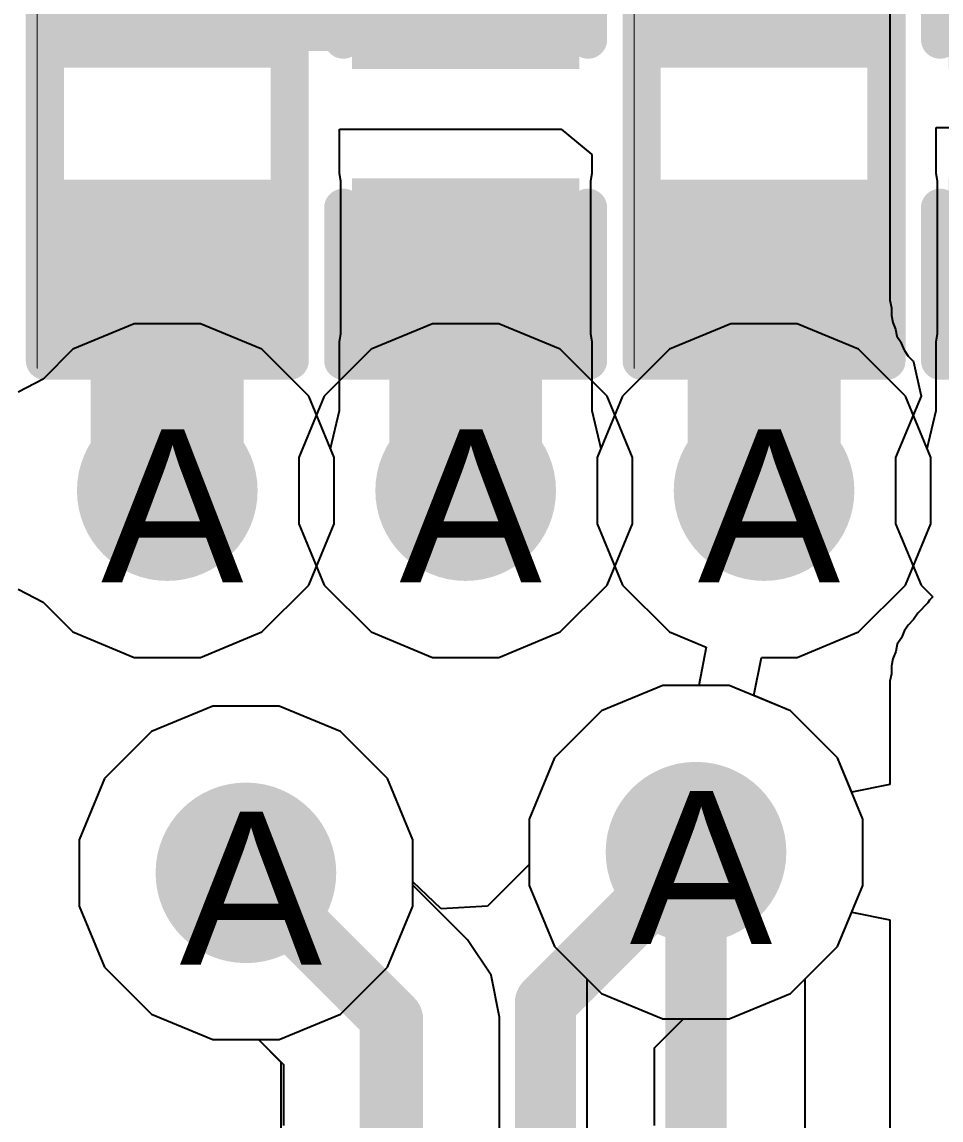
# Model space of a CAD drawing. Header units: inches. Extents: x 0 to 5271, y 0 to 5417.
# Drawn here: x 47.796 to 50.848, y 73.448 to 77.097 of the extents above; entities that cross this region are included whole.
import ezdxf

# ---------------------------------------------------------------- set-up
doc = ezdxf.new("R2010")
doc.units = ezdxf.units.IN
for name, color, linetype in [('Bottom Layer', 5, 'Continuous'), ('Bottom Overlay', 54, 'Continuous'), ('Bottom Paste', 16, 'Continuous'), ('Bottom Solder', 6, 'Continuous'), ('Drill Drawing', 1, 'Continuous'), ('L2_GND1', 16, 'Continuous'), ('L3_SIG1', 76, 'Continuous'), ('L4_PWR', 90, 'Continuous'), ('L5_GND2', 156, 'Continuous'), ('L6_SIG2', 130, 'Continuous'), ('L7_GND3', 216, 'Continuous'), ('Top Layer', 1, 'Continuous'), ('Via Holes', 16, 'Continuous')]:
    doc.layers.add(name, color=color, linetype=linetype)
doc.styles.add('Arial', font='', dxfattribs={"height": 0.2})
doc.styles.get('Arial').set_extended_font_data('Arial')

# ---------------------------------------------------------------- blocks, each defined once
blk = doc.blocks.new('R___0402_B_28')
at = {"layer": 'Bottom Layer'}
for points in [[(-0.2413, 0.3175), (-0.2413, -0.3175), (-0.6985, -0.3175), (-0.6985, 0.3175)], [(0.6985, 0.3175), (0.6985, -0.3175), (0.2413, -0.3175), (0.2413, 0.3175)]]:
    blk.add_hatch(color=5, dxfattribs=at).paths.add_polyline_path(points)
at = {"layer": 'Bottom Paste'}
for points in [[(-0.2413, 0.3175), (-0.2413, -0.3175), (-0.6985, -0.3175), (-0.6985, 0.3175)], [(0.6985, 0.3175), (0.6985, -0.3175), (0.2413, -0.3175), (0.2413, 0.3175)]]:
    blk.add_hatch(color=16, dxfattribs=at).paths.add_polyline_path(points)
at = {"layer": 'Bottom Solder'}
for points in [[(-0.1863, 0.3725), (-0.1863, -0.3725), (-0.7535, -0.3725), (-0.7535, 0.3725)], [(0.7535, 0.3725), (0.7535, -0.3725), (0.1863, -0.3725), (0.1863, 0.3725)]]:
    blk.add_hatch(color=6, dxfattribs=at).paths.add_polyline_path(points)
at = {"layer": 'Bottom Overlay'}
for points in [[(-0.7874, 0.4064, 0.127, 0.127, 0), (-0.7874, -0.4064, 0.127, 0.127, 0)], [(-0.7874, 0.4064, 0.127, 0.127, 0), (0.7874, 0.4064, 0.127, 0.127, 0)], [(0.7874, 0.4064, 0.127, 0.127, 0), (0.7874, -0.4064, 0.127, 0.127, 0)], [(-0.8128, 0.4318, 0.00323, 0.00323, 0), (0.8128, 0.4318, 0.00323, 0.00323, 0)], [(-0.7874, -0.4064, 0.127, 0.127, 0), (0.7874, -0.4064, 0.127, 0.127, 0)]]:
    blk.add_lwpolyline(points, format="xyseb", dxfattribs=at)
for points in [[(-0.8191, 0.4064, 0.0635, 0.0635, 1), (-0.7556, 0.4064, 0.0635, 0.0635, 1)], [(-0.8191, 0.4064, 0.0635, 0.0635, 1), (-0.7556, 0.4064, 0.0635, 0.0635, 1)], [(0.7557, 0.4064, 0.0635, 0.0635, 1), (0.8192, 0.4064, 0.0635, 0.0635, 1)], [(0.7557, 0.4064, 0.0635, 0.0635, 1), (0.8192, 0.4064, 0.0635, 0.0635, 1)], [(-0.8136, 0.4318, 0.00161, 0.00161, 1), (-0.812, 0.4318, 0.00161, 0.00161, 1)], [(0.812, 0.4318, 0.00161, 0.00161, 1), (0.8136, 0.4318, 0.00161, 0.00161, 1)], [(-0.8191, -0.4064, 0.0635, 0.0635, 1), (-0.7556, -0.4064, 0.0635, 0.0635, 1)], [(-0.8191, -0.4064, 0.0635, 0.0635, 1), (-0.7556, -0.4064, 0.0635, 0.0635, 1)], [(0.7557, -0.4064, 0.0635, 0.0635, 1), (0.8192, -0.4064, 0.0635, 0.0635, 1)], [(0.7557, -0.4064, 0.0635, 0.0635, 1), (0.8192, -0.4064, 0.0635, 0.0635, 1)]]:
    blk.add_lwpolyline(points, format="xyseb", close=True, dxfattribs=at)
blk = doc.blocks.new('R___0402_B_359')
at = {"layer": 'Bottom Layer'}
for points in [[(-0.2413, 0.3175), (-0.2413, -0.3175), (-0.6985, -0.3175), (-0.6985, 0.3175)], [(0.6985, 0.3175), (0.6985, -0.3175), (0.2413, -0.3175), (0.2413, 0.3175)]]:
    blk.add_hatch(color=5, dxfattribs=at).paths.add_polyline_path(points)
at = {"layer": 'Bottom Paste'}
for points in [[(-0.2413, 0.3175), (-0.2413, -0.3175), (-0.6985, -0.3175), (-0.6985, 0.3175)], [(0.6985, 0.3175), (0.6985, -0.3175), (0.2413, -0.3175), (0.2413, 0.3175)]]:
    blk.add_hatch(color=16, dxfattribs=at).paths.add_polyline_path(points)
at = {"layer": 'Bottom Solder'}
for points in [[(-0.1863, 0.3725), (-0.1863, -0.3725), (-0.7535, -0.3725), (-0.7535, 0.3725)], [(0.7535, 0.3725), (0.7535, -0.3725), (0.1863, -0.3725), (0.1863, 0.3725)]]:
    blk.add_hatch(color=6, dxfattribs=at).paths.add_polyline_path(points)
at = {"layer": 'Bottom Overlay'}
for points in [[(-0.7874, 0.4064, 0.127, 0.127, 0), (0.7874, 0.4064, 0.127, 0.127, 0)], [(-0.7874, 0.4064, 0.127, 0.127, 0), (-0.7874, -0.4064, 0.127, 0.127, 0)], [(0.7874, 0.4064, 0.127, 0.127, 0), (0.7874, -0.4064, 0.127, 0.127, 0)], [(-0.8128, 0.4318, 0.00323, 0.00323, 0), (0.8128, 0.4318, 0.00323, 0.00323, 0)], [(-0.7874, -0.4064, 0.127, 0.127, 0), (0.7874, -0.4064, 0.127, 0.127, 0)]]:
    blk.add_lwpolyline(points, format="xyseb", dxfattribs=at)
for points in [[(-0.8192, 0.4064, 0.0635, 0.0635, 1), (-0.7557, 0.4064, 0.0635, 0.0635, 1)], [(-0.8192, 0.4064, 0.0635, 0.0635, 1), (-0.7557, 0.4064, 0.0635, 0.0635, 1)], [(0.7556, 0.4064, 0.0635, 0.0635, 1), (0.8191, 0.4064, 0.0635, 0.0635, 1)], [(0.7556, 0.4064, 0.0635, 0.0635, 1), (0.8191, 0.4064, 0.0635, 0.0635, 1)], [(-0.8136, 0.4318, 0.00161, 0.00161, 1), (-0.812, 0.4318, 0.00161, 0.00161, 1)], [(0.812, 0.4318, 0.00161, 0.00161, 1), (0.8136, 0.4318, 0.00161, 0.00161, 1)], [(-0.8192, -0.4064, 0.0635, 0.0635, 1), (-0.7557, -0.4064, 0.0635, 0.0635, 1)], [(-0.8192, -0.4064, 0.0635, 0.0635, 1), (-0.7557, -0.4064, 0.0635, 0.0635, 1)], [(0.7556, -0.4064, 0.0635, 0.0635, 1), (0.8191, -0.4064, 0.0635, 0.0635, 1)], [(0.7556, -0.4064, 0.0635, 0.0635, 1), (0.8191, -0.4064, 0.0635, 0.0635, 1)]]:
    blk.add_lwpolyline(points, format="xyseb", close=True, dxfattribs=at)
blk = doc.blocks.new('CAP_0402_B_568')
at = {"layer": 'Bottom Layer'}
for points in [[(-0.2413, 0.3175), (-0.2413, -0.3175), (-0.6985, -0.3175), (-0.6985, 0.3175)], [(0.6985, 0.3175), (0.6985, -0.3175), (0.2413, -0.3175), (0.2413, 0.3175)]]:
    blk.add_hatch(color=5, dxfattribs=at).paths.add_polyline_path(points)
at = {"layer": 'Bottom Paste'}
for points in [[(-0.2413, 0.3175), (-0.2413, -0.3175), (-0.6985, -0.3175), (-0.6985, 0.3175)], [(0.6985, 0.3175), (0.6985, -0.3175), (0.2413, -0.3175), (0.2413, 0.3175)]]:
    blk.add_hatch(color=16, dxfattribs=at).paths.add_polyline_path(points)
at = {"layer": 'Bottom Solder'}
for points in [[(-0.1813, 0.3775), (-0.1813, -0.3775), (-0.7585, -0.3775), (-0.7585, 0.3775)], [(0.7585, 0.3775), (0.7585, -0.3775), (0.1813, -0.3775), (0.1813, 0.3775)]]:
    blk.add_hatch(color=6, dxfattribs=at).paths.add_polyline_path(points)
at = {"layer": 'Bottom Overlay'}
for points in [[(-0.2794, 0.4064, 0.127, 0.127, 0), (-0.7874, 0.4064, 0.127, 0.127, 0)], [(-0.7874, -0.4064, 0.127, 0.127, 0), (-0.7874, 0.4064, 0.127, 0.127, 0)], [(0.7874, 0.4064, 0.127, 0.127, 0), (0.2794, 0.4064, 0.127, 0.127, 0)], [(0.7874, -0.4064, 0.127, 0.127, 0), (0.7874, 0.4064, 0.127, 0.127, 0)], [(-0.2794, -0.4064, 0.127, 0.127, 0), (-0.7874, -0.4064, 0.127, 0.127, 0)], [(0.7874, -0.4064, 0.127, 0.127, 0), (0.2794, -0.4064, 0.127, 0.127, 0)]]:
    blk.add_lwpolyline(points, format="xyseb", dxfattribs=at)
for points in [[(-0.8192, 0.4064, 0.0635, 0.0635, 1), (-0.7557, 0.4064, 0.0635, 0.0635, 1)], [(-0.8192, 0.4064, 0.0635, 0.0635, 1), (-0.7557, 0.4064, 0.0635, 0.0635, 1)], [(-0.3112, 0.4064, 0.0635, 0.0635, 1), (-0.2477, 0.4064, 0.0635, 0.0635, 1)], [(0.2476, 0.4064, 0.0635, 0.0635, 1), (0.3111, 0.4064, 0.0635, 0.0635, 1)], [(0.7556, 0.4064, 0.0635, 0.0635, 1), (0.8191, 0.4064, 0.0635, 0.0635, 1)], [(0.7556, 0.4064, 0.0635, 0.0635, 1), (0.8191, 0.4064, 0.0635, 0.0635, 1)], [(-0.8192, -0.4064, 0.0635, 0.0635, 1), (-0.7557, -0.4064, 0.0635, 0.0635, 1)], [(-0.8192, -0.4064, 0.0635, 0.0635, 1), (-0.7557, -0.4064, 0.0635, 0.0635, 1)], [(-0.3112, -0.4064, 0.0635, 0.0635, 1), (-0.2477, -0.4064, 0.0635, 0.0635, 1)], [(0.2476, -0.4064, 0.0635, 0.0635, 1), (0.3111, -0.4064, 0.0635, 0.0635, 1)], [(0.7556, -0.4064, 0.0635, 0.0635, 1), (0.8191, -0.4064, 0.0635, 0.0635, 1)], [(0.7556, -0.4064, 0.0635, 0.0635, 1), (0.8191, -0.4064, 0.0635, 0.0635, 1)]]:
    blk.add_lwpolyline(points, format="xyseb", close=True, dxfattribs=at)
blk = doc.blocks.new('C___0402_B_569')
at = {"layer": 'Bottom Layer'}
for points in [[(-0.2413, 0.3175), (-0.2413, -0.3175), (-0.6985, -0.3175), (-0.6985, 0.3175)], [(0.6985, 0.3175), (0.6985, -0.3175), (0.2413, -0.3175), (0.2413, 0.3175)]]:
    blk.add_hatch(color=5, dxfattribs=at).paths.add_polyline_path(points)
at = {"layer": 'Bottom Paste'}
for points in [[(-0.2413, 0.3175), (-0.2413, -0.3175), (-0.6985, -0.3175), (-0.6985, 0.3175)], [(0.6985, 0.3175), (0.6985, -0.3175), (0.2413, -0.3175), (0.2413, 0.3175)]]:
    blk.add_hatch(color=16, dxfattribs=at).paths.add_polyline_path(points)
at = {"layer": 'Bottom Solder'}
for points in [[(-0.1813, 0.3775), (-0.1813, -0.3775), (-0.7585, -0.3775), (-0.7585, 0.3775)], [(0.7585, 0.3775), (0.7585, -0.3775), (0.1813, -0.3775), (0.1813, 0.3775)]]:
    blk.add_hatch(color=6, dxfattribs=at).paths.add_polyline_path(points)
at = {"layer": 'Bottom Overlay'}
for points in [[(-0.7874, -0.4064, 0.127, 0.127, 0), (-0.7874, 0.4064, 0.127, 0.127, 0)], [(-0.2794, 0.4064, 0.127, 0.127, 0), (-0.7874, 0.4064, 0.127, 0.127, 0)], [(0.7874, 0.4064, 0.127, 0.127, 0), (0.2794, 0.4064, 0.127, 0.127, 0)], [(0.7874, -0.4064, 0.127, 0.127, 0), (0.7874, 0.4064, 0.127, 0.127, 0)], [(-0.2794, -0.4064, 0.127, 0.127, 0), (-0.7874, -0.4064, 0.127, 0.127, 0)], [(0.7874, -0.4064, 0.127, 0.127, 0), (0.2794, -0.4064, 0.127, 0.127, 0)]]:
    blk.add_lwpolyline(points, format="xyseb", dxfattribs=at)
for points in [[(-0.8192, 0.4064, 0.0635, 0.0635, 1), (-0.7557, 0.4064, 0.0635, 0.0635, 1)], [(-0.8192, 0.4064, 0.0635, 0.0635, 1), (-0.7557, 0.4064, 0.0635, 0.0635, 1)], [(-0.3112, 0.4064, 0.0635, 0.0635, 1), (-0.2477, 0.4064, 0.0635, 0.0635, 1)], [(0.2476, 0.4064, 0.0635, 0.0635, 1), (0.3111, 0.4064, 0.0635, 0.0635, 1)], [(0.7556, 0.4064, 0.0635, 0.0635, 1), (0.8191, 0.4064, 0.0635, 0.0635, 1)], [(0.7556, 0.4064, 0.0635, 0.0635, 1), (0.8191, 0.4064, 0.0635, 0.0635, 1)], [(-0.8192, -0.4064, 0.0635, 0.0635, 1), (-0.7557, -0.4064, 0.0635, 0.0635, 1)], [(-0.8192, -0.4064, 0.0635, 0.0635, 1), (-0.7557, -0.4064, 0.0635, 0.0635, 1)], [(-0.3112, -0.4064, 0.0635, 0.0635, 1), (-0.2477, -0.4064, 0.0635, 0.0635, 1)], [(0.2476, -0.4064, 0.0635, 0.0635, 1), (0.3111, -0.4064, 0.0635, 0.0635, 1)], [(0.7556, -0.4064, 0.0635, 0.0635, 1), (0.8191, -0.4064, 0.0635, 0.0635, 1)], [(0.7556, -0.4064, 0.0635, 0.0635, 1), (0.8191, -0.4064, 0.0635, 0.0635, 1)]]:
    blk.add_lwpolyline(points, format="xyseb", close=True, dxfattribs=at)

msp = doc.modelspace()

# ---------------------------------------------------------------- hatches: boundary and pattern name
at = {"layer": 'Bottom Layer'}
for points in [[(47.9608, 77.0001), (49.5868, 77.0001), (49.5868, 77.4573), (47.9608, 77.4573)], [(48.5958, 76.5683), (47.9608, 76.5683), (47.9608, 76.0603), (48.5958, 76.0603)], [(49.5868, 76.5683), (48.9518, 76.5683), (48.9518, 76.0603), (49.5868, 76.0603)], [(50.5778, 76.5683), (49.9428, 76.5683), (49.9428, 76.0603), (50.5778, 76.0603)]]:
    msp.add_hatch(color=5, dxfattribs=at).paths.add_polyline_path(points)
h = msp.add_hatch(color=5, dxfattribs=at)
edge = h.paths.add_edge_path()
edge.add_arc((48.2783, 75.5396), 0.3, 0, 360)
h = msp.add_hatch(color=5, dxfattribs=at)
edge = h.paths.add_edge_path()
edge.add_arc((49.2693, 75.5396), 0.3, 0, 360)
h = msp.add_hatch(color=5, dxfattribs=at)
edge = h.paths.add_edge_path()
edge.add_arc((50.2603, 75.5396), 0.3, 0, 360)
h = msp.add_hatch(color=5, dxfattribs=at)
edge = h.paths.add_edge_path()
edge.add_arc((50.0343, 74.3383), 0.3, 0, 360)
h = msp.add_hatch(color=5, dxfattribs=at)
edge = h.paths.add_edge_path()
edge.add_arc((48.5394, 74.2696), 0.3, 0, 360)
at = {"layer": 'L2_GND1'}
h = msp.add_hatch(color=16, dxfattribs=at)
edge = h.paths.add_edge_path()
edge.add_arc((48.2783, 75.5396), 0.3, 0, 360)
h = msp.add_hatch(color=16, dxfattribs=at)
edge = h.paths.add_edge_path()
edge.add_arc((49.2693, 75.5396), 0.3, 0, 360)
h = msp.add_hatch(color=16, dxfattribs=at)
edge = h.paths.add_edge_path()
edge.add_arc((50.2603, 75.5396), 0.3, 0, 360)
h = msp.add_hatch(color=16, dxfattribs=at)
edge = h.paths.add_edge_path()
edge.add_arc((50.0343, 74.3383), 0.3, 0, 360)
h = msp.add_hatch(color=16, dxfattribs=at)
edge = h.paths.add_edge_path()
edge.add_arc((48.5394, 74.2696), 0.3, 0, 360)
at = {"layer": 'L3_SIG1'}
h = msp.add_hatch(color=76, dxfattribs=at)
edge = h.paths.add_edge_path()
edge.add_arc((48.2783, 75.5396), 0.3, 0, 360)
h = msp.add_hatch(color=76, dxfattribs=at)
edge = h.paths.add_edge_path()
edge.add_arc((49.2693, 75.5396), 0.3, 0, 360)
h = msp.add_hatch(color=76, dxfattribs=at)
edge = h.paths.add_edge_path()
edge.add_arc((50.2603, 75.5396), 0.3, 0, 360)
h = msp.add_hatch(color=76, dxfattribs=at)
edge = h.paths.add_edge_path()
edge.add_arc((50.0343, 74.3383), 0.3, 0, 360)
h = msp.add_hatch(color=76, dxfattribs=at)
edge = h.paths.add_edge_path()
edge.add_arc((48.5394, 74.2696), 0.3, 0, 360)
at = {"layer": 'L4_PWR'}
h = msp.add_hatch(color=90, dxfattribs=at)
edge = h.paths.add_edge_path()
edge.add_arc((48.2783, 75.5396), 0.3, 0, 360)
h = msp.add_hatch(color=90, dxfattribs=at)
edge = h.paths.add_edge_path()
edge.add_arc((49.2693, 75.5396), 0.3, 0, 360)
h = msp.add_hatch(color=90, dxfattribs=at)
edge = h.paths.add_edge_path()
edge.add_arc((50.2603, 75.5396), 0.3, 0, 360)
h = msp.add_hatch(color=90, dxfattribs=at)
edge = h.paths.add_edge_path()
edge.add_arc((50.0343, 74.3383), 0.3, 0, 360)
h = msp.add_hatch(color=90, dxfattribs=at)
edge = h.paths.add_edge_path()
edge.add_arc((48.5394, 74.2696), 0.3, 0, 360)
at = {"layer": 'L5_GND2'}
h = msp.add_hatch(color=156, dxfattribs=at)
edge = h.paths.add_edge_path()
edge.add_arc((48.2783, 75.5396), 0.3, 0, 360)
h = msp.add_hatch(color=156, dxfattribs=at)
edge = h.paths.add_edge_path()
edge.add_arc((49.2693, 75.5396), 0.3, 0, 360)
h = msp.add_hatch(color=156, dxfattribs=at)
edge = h.paths.add_edge_path()
edge.add_arc((50.2603, 75.5396), 0.3, 0, 360)
h = msp.add_hatch(color=156, dxfattribs=at)
edge = h.paths.add_edge_path()
edge.add_arc((50.0343, 74.3383), 0.3, 0, 360)
h = msp.add_hatch(color=156, dxfattribs=at)
edge = h.paths.add_edge_path()
edge.add_arc((48.5394, 74.2696), 0.3, 0, 360)
at = {"layer": 'L6_SIG2'}
h = msp.add_hatch(color=130, dxfattribs=at)
edge = h.paths.add_edge_path()
edge.add_arc((48.2783, 75.5396), 0.3, 0, 360)
h = msp.add_hatch(color=130, dxfattribs=at)
edge = h.paths.add_edge_path()
edge.add_arc((49.2693, 75.5396), 0.3, 0, 360)
h = msp.add_hatch(color=130, dxfattribs=at)
edge = h.paths.add_edge_path()
edge.add_arc((50.2603, 75.5396), 0.3, 0, 360)
h = msp.add_hatch(color=130, dxfattribs=at)
edge = h.paths.add_edge_path()
edge.add_arc((50.0343, 74.3383), 0.3, 0, 360)
h = msp.add_hatch(color=130, dxfattribs=at)
edge = h.paths.add_edge_path()
edge.add_arc((48.5394, 74.2696), 0.3, 0, 360)
at = {"layer": 'L7_GND3'}
h = msp.add_hatch(color=216, dxfattribs=at)
edge = h.paths.add_edge_path()
edge.add_arc((48.2783, 75.5396), 0.3, 0, 360)
h = msp.add_hatch(color=216, dxfattribs=at)
edge = h.paths.add_edge_path()
edge.add_arc((49.2693, 75.5396), 0.3, 0, 360)
h = msp.add_hatch(color=216, dxfattribs=at)
edge = h.paths.add_edge_path()
edge.add_arc((50.2603, 75.5396), 0.3, 0, 360)
h = msp.add_hatch(color=216, dxfattribs=at)
edge = h.paths.add_edge_path()
edge.add_arc((50.0343, 74.3383), 0.3, 0, 360)
h = msp.add_hatch(color=216, dxfattribs=at)
edge = h.paths.add_edge_path()
edge.add_arc((48.5394, 74.2696), 0.3, 0, 360)
at = {"layer": 'Top Layer'}
h = msp.add_hatch(color=1, dxfattribs=at)
edge = h.paths.add_edge_path()
edge.add_arc((48.2783, 75.5396), 0.3, 0, 360)
h = msp.add_hatch(color=1, dxfattribs=at)
edge = h.paths.add_edge_path()
edge.add_arc((49.2693, 75.5396), 0.3, 0, 360)
h = msp.add_hatch(color=1, dxfattribs=at)
edge = h.paths.add_edge_path()
edge.add_arc((50.2603, 75.5396), 0.3, 0, 360)
h = msp.add_hatch(color=1, dxfattribs=at)
edge = h.paths.add_edge_path()
edge.add_arc((50.0343, 74.3383), 0.3, 0, 360)
h = msp.add_hatch(color=1, dxfattribs=at)
edge = h.paths.add_edge_path()
edge.add_arc((48.5394, 74.2696), 0.3, 0, 360)
at = {"layer": 'Via Holes'}
h = msp.add_hatch(color=7, dxfattribs=at)
edge = h.paths.add_edge_path()
edge.add_arc((48.2783, 75.5396), 0.15, 0, 360)
h = msp.add_hatch(color=7, dxfattribs=at)
edge = h.paths.add_edge_path()
edge.add_arc((49.2693, 75.5396), 0.15, 0, 360)
h = msp.add_hatch(color=7, dxfattribs=at)
edge = h.paths.add_edge_path()
edge.add_arc((50.2603, 75.5396), 0.15, 0, 360)
h = msp.add_hatch(color=7, dxfattribs=at)
edge = h.paths.add_edge_path()
edge.add_arc((50.0343, 74.3383), 0.15, 0, 360)
h = msp.add_hatch(color=7, dxfattribs=at)
edge = h.paths.add_edge_path()
edge.add_arc((48.5394, 74.2696), 0.15, 0, 360)

# ---------------------------------------------------------------- linework, layer by layer
at = {"layer": 'Bottom Layer'}
for p, q in [((48.8498, 76.5933), (48.8498, 76.7411)), ((48.8498, 76.7411), (49.5868, 76.7411)), ((49.5868, 76.7411), (49.6888, 76.6564)), ((50.8318, 76.5933), (50.8318, 76.7461)), ((50.8318, 76.7461), (51.6707, 76.7461)), ((49.6888, 76.6564), (49.6888, 76.5933)), ((48.8548, 76.5683), (48.8498, 76.5933)), ((49.6888, 76.5933), (49.6838, 76.5683)), ((50.8368, 76.5683), (50.8318, 76.5933)), ((48.8548, 76.0603), (48.8548, 76.5683)), ((49.6838, 76.5683), (49.6838, 76.0603)), ((50.8368, 76.0603), (50.8368, 76.5683)), ((48.8498, 76.0353), (48.8548, 76.0603)), ((49.6838, 76.0603), (49.6888, 76.0352)), ((50.8318, 76.0352), (50.8368, 76.0603)), ((48.8498, 75.8063), (48.8498, 76.0353)), ((49.6888, 76.0352), (49.6888, 75.8063)), ((50.8318, 75.8063), (50.8318, 76.0352)), ((48.8201, 75.6793), (48.8498, 75.8063)), ((48.8498, 75.8063), (48.8498, 75.8063)), ((49.6888, 75.8063), (49.6888, 75.8063)), ((49.6888, 75.8063), (49.7185, 75.6793)), ((50.8021, 75.6793), (50.8318, 75.8063)), ((50.8318, 75.8063), (50.8318, 75.8063)), ((48.8323, 75.6498), (48.8201, 75.6793)), ((49.7185, 75.6793), (49.7063, 75.6498)), ((50.8143, 75.6498), (50.8021, 75.6793)), ((48.8323, 75.4294), (48.8323, 75.6498)), ((49.7063, 75.6498), (49.7063, 75.4294)), ((50.8143, 75.4294), (50.8143, 75.6498)), ((48.748, 75.2258), (48.8323, 75.4294)), ((49.7063, 75.4294), (49.7906, 75.2257)), ((50.73, 75.2257), (50.8143, 75.4294)), ((47.7828, 75.2122), (47.8658, 75.1687)), ((48.5921, 75.0699), (48.748, 75.2258)), ((49.7906, 75.2257), (49.9465, 75.0699)), ((50.5741, 75.0699), (50.73, 75.2257)), ((47.8658, 75.1687), (47.9645, 75.0699)), ((47.9645, 75.0699), (48.1681, 74.9856)), ((48.3885, 74.9856), (48.5921, 75.0699)), ((49.9465, 75.0699), (50.0685, 75.0193)), ((50.3705, 74.9856), (50.5741, 75.0699)), ((50.0685, 75.0193), (50.0433, 74.8923)), ((48.1681, 74.9856), (48.3885, 74.9856)), ((50.226, 74.8586), (50.2513, 74.9856)), ((50.2513, 74.9856), (50.3705, 74.9856)), ((49.9241, 74.8923), (49.7205, 74.808)), ((50.0433, 74.8923), (49.9241, 74.8923)), ((50.3481, 74.808), (50.226, 74.8586)), ((48.4292, 74.8236), (48.2256, 74.7393)), ((48.6496, 74.8236), (48.4292, 74.8236)), ((48.8532, 74.7393), (48.6496, 74.8236)), ((49.7205, 74.808), (49.5646, 74.6522)), ((50.5039, 74.6522), (50.3481, 74.808)), ((48.2256, 74.7393), (48.0697, 74.5834)), ((49.0091, 74.5834), (48.8532, 74.7393)), ((49.5646, 74.6522), (49.4803, 74.4485)), ((50.5883, 74.4485), (50.5039, 74.6522)), ((48.0697, 74.5834), (47.9854, 74.3798)), ((49.0934, 74.3798), (49.0091, 74.5834)), ((49.4803, 74.4485), (49.4803, 74.2281)), ((50.5883, 74.2281), (50.5883, 74.4485)), ((47.9854, 74.3798), (47.9854, 74.1594)), ((49.0934, 74.2283), (49.0934, 74.3798)), ((49.2749, 74.0469), (49.0934, 74.2283)), ((49.4803, 74.2281), (49.5646, 74.0245)), ((50.5039, 74.0245), (50.5883, 74.2281)), ((47.9854, 74.1594), (48.0697, 73.9558)), ((49.3535, 73.9293), (49.2749, 74.0469)), ((49.2749, 74.0469), (49.2749, 74.0469)), ((49.5646, 74.0245), (49.6717, 73.9174)), ((50.3969, 73.9174), (50.5039, 74.0245)), ((48.0697, 73.9558), (48.2256, 73.7999)), ((49.3811, 73.7905), (49.3535, 73.9293)), ((49.6717, 73.9174), (49.6717, 70.183)), ((50.3969, 70.183), (50.3969, 73.9174)), ((48.2256, 73.7999), (48.4292, 73.7156)), ((49.3811, 70.1781), (49.3811, 73.7905)), ((49.3811, 73.7905), (49.3811, 73.7905)), ((48.4292, 73.7156), (48.5807, 73.7156)), ((48.5807, 73.7156), (48.6559, 73.6403)), ((48.6559, 73.6403), (48.6559, 70.183))]:
    msp.add_line(p, q, dxfattribs=at)
for points in [[(48.2783, 75.5396, 0.508, 0.508, 0), (48.2783, 76.2889, 0.508, 0.508, 0)], [(49.2693, 75.5396, 0.508, 0.508, 0), (49.2693, 76.2889, 0.508, 0.508, 0)], [(50.2603, 75.5396, 0.508, 0.508, 0), (50.2603, 76.2889, 0.508, 0.508, 0)], [(50.0343, 69.8225, 0.2032, 0.2032, 0), (50.0343, 74.3383, 0.2032, 0.2032, 0)], [(48.5394, 74.2696, 0.2032, 0.2032, 0), (49.0185, 73.7905, 0.2032, 0.2032, 0)], [(49.0185, 69.7313, 0.2032, 0.2032, 0), (49.0185, 73.7905, 0.2032, 0.2032, 0)]]:
    msp.add_lwpolyline(points, format="xyseb", dxfattribs=at)
for points in [[(48.1513, 76.2889, 0.254, 0.254, 1), (48.4053, 76.2889, 0.254, 0.254, 1)], [(49.1423, 76.2889, 0.254, 0.254, 1), (49.3963, 76.2889, 0.254, 0.254, 1)], [(50.1333, 76.2889, 0.254, 0.254, 1), (50.3873, 76.2889, 0.254, 0.254, 1)], [(48.1513, 75.5396, 0.254, 0.254, 1), (48.4053, 75.5396, 0.254, 0.254, 1)], [(49.1423, 75.5396, 0.254, 0.254, 1), (49.3963, 75.5396, 0.254, 0.254, 1)], [(50.1333, 75.5396, 0.254, 0.254, 1), (50.3873, 75.5396, 0.254, 0.254, 1)], [(49.9835, 74.3383, 0.1016, 0.1016, 1), (50.0851, 74.3383, 0.1016, 0.1016, 1)], [(48.4886, 74.2696, 0.1016, 0.1016, 1), (48.5902, 74.2696, 0.1016, 0.1016, 1)], [(48.9677, 73.7905, 0.1016, 0.1016, 1), (49.0693, 73.7905, 0.1016, 0.1016, 1)], [(48.9677, 73.7905, 0.1016, 0.1016, 1), (49.0693, 73.7905, 0.1016, 0.1016, 1)]]:
    msp.add_lwpolyline(points, format="xyseb", close=True, dxfattribs=at)
at = {"layer": 'L2_GND1'}
for p, q in [((48.1681, 76.0936), (47.9645, 76.0093)), ((48.3885, 76.0936), (48.1681, 76.0936)), ((48.5921, 76.0093), (48.3885, 76.0936)), ((50.1501, 76.0936), (49.9465, 76.0092)), ((50.3705, 76.0936), (50.1501, 76.0936)), ((50.5741, 76.0092), (50.3705, 76.0936)), ((47.9645, 76.0093), (47.8658, 75.9105)), ((48.748, 75.8534), (48.5921, 76.0093)), ((49.9465, 76.0092), (49.7906, 75.8534)), ((50.73, 75.8534), (50.5741, 76.0092)), ((47.8658, 75.9105), (47.7828, 75.867)), ((48.8323, 75.6498), (48.748, 75.8534)), ((49.7906, 75.8534), (49.7063, 75.6498)), ((50.8143, 75.6498), (50.73, 75.8534)), ((48.8323, 75.4294), (48.8323, 75.6498)), ((49.7063, 75.6498), (49.7063, 75.4294)), ((50.8143, 75.4294), (50.8143, 75.6498)), ((48.748, 75.2258), (48.8323, 75.4294)), ((49.7063, 75.4294), (49.7906, 75.2257)), ((50.73, 75.2257), (50.8143, 75.4294)), ((47.7828, 75.2122), (47.8658, 75.1687)), ((48.5921, 75.0699), (48.748, 75.2258)), ((49.7906, 75.2257), (49.9465, 75.0699)), ((50.5741, 75.0699), (50.73, 75.2257)), ((47.8658, 75.1687), (47.9645, 75.0699)), ((47.9645, 75.0699), (48.1681, 74.9856)), ((48.3885, 74.9856), (48.5921, 75.0699)), ((49.9465, 75.0699), (50.0685, 75.0193)), ((50.3705, 74.9856), (50.5741, 75.0699)), ((50.0685, 75.0193), (50.0433, 74.8923)), ((48.1681, 74.9856), (48.3885, 74.9856)), ((50.226, 74.8586), (50.2513, 74.9856)), ((50.2513, 74.9856), (50.3705, 74.9856)), ((49.9241, 74.8923), (49.7205, 74.808)), ((50.0433, 74.8923), (49.9241, 74.8923)), ((50.3481, 74.808), (50.226, 74.8586)), ((48.4292, 74.8236), (48.2256, 74.7393)), ((48.6496, 74.8236), (48.4292, 74.8236)), ((48.8532, 74.7393), (48.6496, 74.8236)), ((49.7205, 74.808), (49.5646, 74.6522)), ((50.5039, 74.6522), (50.3481, 74.808)), ((48.2256, 74.7393), (48.0697, 74.5834)), ((49.0091, 74.5834), (48.8532, 74.7393)), ((49.5646, 74.6522), (49.4803, 74.4485)), ((50.5883, 74.4485), (50.5039, 74.6522)), ((48.0697, 74.5834), (47.9854, 74.3798)), ((49.0934, 74.3798), (49.0091, 74.5834)), ((49.4803, 74.4485), (49.4803, 74.2281)), ((50.5883, 74.2281), (50.5883, 74.4485)), ((47.9854, 74.3798), (47.9854, 74.1594)), ((49.0934, 74.1594), (49.0934, 74.3798)), ((49.4803, 74.2281), (49.5646, 74.0245)), ((50.5039, 74.0245), (50.5883, 74.2281)), ((47.9854, 74.1594), (48.0697, 73.9558)), ((49.0091, 73.9558), (49.0934, 74.1594)), ((49.5646, 74.0245), (49.7205, 73.8687)), ((50.3481, 73.8687), (50.5039, 74.0245)), ((48.0697, 73.9558), (48.2256, 73.7999)), ((48.8532, 73.7999), (49.0091, 73.9558)), ((49.7205, 73.8687), (49.9241, 73.7843)), ((50.1445, 73.7843), (50.3481, 73.8687)), ((48.2256, 73.7999), (48.4292, 73.7156)), ((48.6496, 73.7156), (48.8532, 73.7999)), ((49.9241, 73.7843), (50.1445, 73.7843)), ((48.4292, 73.7156), (48.6496, 73.7156))]:
    msp.add_line(p, q, dxfattribs=at)
at = {"layer": 'L3_SIG1'}
for p, q in [((48.1681, 76.0936), (47.9645, 76.0093)), ((48.3885, 76.0936), (48.1681, 76.0936)), ((48.5921, 76.0093), (48.3885, 76.0936)), ((50.1501, 76.0936), (49.9465, 76.0092)), ((50.3705, 76.0936), (50.1501, 76.0936)), ((50.5741, 76.0092), (50.3705, 76.0936)), ((47.9645, 76.0093), (47.8658, 75.9105)), ((48.748, 75.8534), (48.5921, 76.0093)), ((49.9465, 76.0092), (49.7906, 75.8534)), ((50.73, 75.8534), (50.5741, 76.0092)), ((47.8658, 75.9105), (47.7828, 75.867)), ((48.8323, 75.6498), (48.748, 75.8534)), ((49.7906, 75.8534), (49.7063, 75.6498)), ((50.8143, 75.6498), (50.73, 75.8534)), ((48.8323, 75.4294), (48.8323, 75.6498)), ((49.7063, 75.6498), (49.7063, 75.4294)), ((50.8143, 75.4294), (50.8143, 75.6498)), ((48.748, 75.2258), (48.8323, 75.4294)), ((49.7063, 75.4294), (49.7906, 75.2257)), ((50.73, 75.2257), (50.8143, 75.4294)), ((47.7828, 75.2122), (47.8658, 75.1687)), ((48.5921, 75.0699), (48.748, 75.2258)), ((49.7906, 75.2257), (49.9465, 75.0699)), ((50.5741, 75.0699), (50.73, 75.2257)), ((47.8658, 75.1687), (47.9645, 75.0699)), ((47.9645, 75.0699), (48.1681, 74.9856)), ((48.3885, 74.9856), (48.5921, 75.0699)), ((49.9465, 75.0699), (50.0685, 75.0193)), ((50.3705, 74.9856), (50.5741, 75.0699)), ((50.0685, 75.0193), (50.0433, 74.8923)), ((48.1681, 74.9856), (48.3885, 74.9856)), ((50.226, 74.8586), (50.2513, 74.9856)), ((50.2513, 74.9856), (50.3705, 74.9856)), ((49.9241, 74.8923), (49.7205, 74.808)), ((50.0433, 74.8923), (49.9241, 74.8923)), ((50.3481, 74.808), (50.226, 74.8586)), ((48.4292, 74.8236), (48.2256, 74.7393)), ((48.6496, 74.8236), (48.4292, 74.8236)), ((48.8532, 74.7393), (48.6496, 74.8236)), ((49.7205, 74.808), (49.5646, 74.6522)), ((50.5039, 74.6522), (50.3481, 74.808)), ((48.2256, 74.7393), (48.0697, 74.5834)), ((49.0091, 74.5834), (48.8532, 74.7393)), ((49.5646, 74.6522), (49.4803, 74.4485)), ((50.5883, 74.4485), (50.5039, 74.6522)), ((48.0697, 74.5834), (47.9854, 74.3798)), ((49.0934, 74.3798), (49.0091, 74.5834)), ((49.4803, 74.4485), (49.4803, 74.2281)), ((50.5883, 74.2281), (50.5883, 74.4485)), ((47.9854, 74.3798), (47.9854, 74.1594)), ((49.0934, 74.1594), (49.0934, 74.3798)), ((49.4803, 74.2281), (49.5646, 74.0245)), ((50.5039, 74.0245), (50.5883, 74.2281)), ((47.9854, 74.1594), (48.0697, 73.9558)), ((49.0091, 73.9558), (49.0934, 74.1594)), ((49.5646, 74.0245), (49.7205, 73.8687)), ((50.3481, 73.8687), (50.5039, 74.0245)), ((48.0697, 73.9558), (48.2256, 73.7999)), ((48.8532, 73.7999), (49.0091, 73.9558)), ((49.7205, 73.8687), (49.9241, 73.7843)), ((50.1445, 73.7843), (50.3481, 73.8687)), ((48.2256, 73.7999), (48.4292, 73.7156)), ((48.6496, 73.7156), (48.8532, 73.7999)), ((49.9241, 73.7843), (50.1445, 73.7843)), ((48.4292, 73.7156), (48.6496, 73.7156))]:
    msp.add_line(p, q, dxfattribs=at)
at = {"layer": 'L4_PWR'}
for p, q in [((50.6785, 77.3694), (50.6785, 76.1722)), ((50.6785, 76.1722), (50.6834, 76.1472)), ((50.6834, 76.1472), (50.6834, 76.1217)), ((50.6834, 76.1217), (50.6881, 76.0981)), ((49.1591, 76.0936), (48.9555, 76.0093)), ((49.3795, 76.0936), (49.1591, 76.0936)), ((49.5831, 76.0093), (49.3795, 76.0936)), ((50.6881, 76.0981), (50.6972, 76.0762)), ((50.6972, 76.0762), (50.7015, 76.0529)), ((50.7015, 76.0529), (50.7153, 76.0317)), ((48.9555, 76.0093), (48.7996, 75.8534)), ((49.7389, 75.8534), (49.5831, 76.0093)), ((50.7153, 76.0317), (50.7153, 76.0313)), ((50.7153, 76.0313), (50.7162, 76.0299)), ((50.7162, 76.0299), (50.7258, 76.0063)), ((50.7258, 76.0063), (50.7268, 76.0048)), ((50.7268, 76.0048), (50.7268, 76.0047)), ((50.7268, 76.0047), (50.7269, 76.0047)), ((50.7269, 76.0047), (50.7389, 75.9863)), ((50.7389, 75.9863), (50.7556, 75.9694)), ((50.7556, 75.9694), (50.7565, 75.9681)), ((50.7565, 75.9681), (50.7816, 75.8534)), ((48.7996, 75.8534), (48.7153, 75.6498)), ((49.8233, 75.6498), (49.7389, 75.8534)), ((50.7816, 75.8534), (50.6973, 75.6498)), ((48.7153, 75.6498), (48.7153, 75.4294)), ((49.8233, 75.4294), (49.8233, 75.6498)), ((50.6973, 75.6498), (50.6973, 75.4294)), ((48.7153, 75.4294), (48.7996, 75.2258)), ((49.7389, 75.2258), (49.8233, 75.4294)), ((50.6973, 75.4294), (50.7816, 75.2258)), ((48.7996, 75.2258), (48.9555, 75.0699)), ((49.5831, 75.0699), (49.7389, 75.2258)), ((50.7816, 75.2258), (50.8211, 75.1863)), ((50.8046, 75.1667), (50.7708, 75.1324)), ((50.8102, 75.1752), (50.8046, 75.1667)), ((50.8211, 75.1863), (50.8102, 75.1752)), ((50.7708, 75.1324), (50.7568, 75.1111)), ((50.7389, 75.0929), (50.7257, 75.0728)), ((50.7568, 75.1111), (50.7389, 75.0929)), ((48.9555, 75.0699), (49.1591, 74.9856)), ((49.3795, 74.9856), (49.5831, 75.0699)), ((50.7257, 75.0728), (50.7165, 75.05)), ((50.7029, 75.0297), (50.6979, 75.0046)), ((50.7165, 75.05), (50.7029, 75.0297)), ((49.1591, 74.9856), (49.3795, 74.9856)), ((50.6881, 74.981), (50.6834, 74.9575)), ((50.6979, 75.0046), (50.6881, 74.981)), ((50.6834, 74.9575), (50.6834, 74.932)), ((50.6831, 74.9305), (50.6785, 74.907)), ((50.6785, 74.907), (50.6785, 74.5627)), ((50.6834, 74.932), (50.6831, 74.9305)), ((50.6831, 74.9305), (50.6831, 74.9305)), ((49.9241, 74.8923), (49.7205, 74.808)), ((50.1445, 74.8923), (49.9241, 74.8923)), ((50.3481, 74.808), (50.1445, 74.8923)), ((48.4292, 74.8236), (48.2256, 74.7393)), ((48.6496, 74.8236), (48.4292, 74.8236)), ((48.8532, 74.7393), (48.6496, 74.8236)), ((49.7205, 74.808), (49.5646, 74.6522)), ((50.5039, 74.6522), (50.3481, 74.808)), ((48.2256, 74.7393), (48.0697, 74.5834)), ((49.0091, 74.5834), (48.8532, 74.7393)), ((49.5646, 74.6522), (49.4803, 74.4485)), ((50.5515, 74.5374), (50.5039, 74.6522)), ((48.0697, 74.5834), (47.9854, 74.3798)), ((49.0934, 74.3798), (49.0091, 74.5834)), ((50.6785, 74.5627), (50.5515, 74.5374)), ((49.4803, 74.4485), (49.4803, 74.2281)), ((47.9854, 74.3798), (47.9854, 74.1594)), ((49.0934, 74.1594), (49.0934, 74.3798)), ((49.4803, 74.2281), (49.5646, 74.0245)), ((47.9854, 74.1594), (48.0697, 73.9558)), ((49.0091, 73.9558), (49.0934, 74.1594)), ((50.5039, 74.0245), (50.5515, 74.1392)), ((50.5515, 74.1392), (50.6785, 74.114)), ((50.6785, 74.114), (50.6785, 67.2338)), ((49.5646, 74.0245), (49.7205, 73.8687)), ((50.3481, 73.8687), (50.5039, 74.0245)), ((48.0697, 73.9558), (48.2256, 73.7999)), ((48.8532, 73.7999), (49.0091, 73.9558)), ((49.7205, 73.8687), (49.9241, 73.7843)), ((50.1445, 73.7843), (50.3481, 73.8687)), ((48.2256, 73.7999), (48.4292, 73.7156)), ((48.6496, 73.7156), (48.8532, 73.7999)), ((49.9241, 73.7843), (50.1445, 73.7843)), ((48.4292, 73.7156), (48.6496, 73.7156))]:
    msp.add_line(p, q, dxfattribs=at)
at = {"layer": 'L5_GND2'}
for p, q in [((48.1681, 76.0936), (47.9645, 76.0093)), ((48.3885, 76.0936), (48.1681, 76.0936)), ((48.5921, 76.0093), (48.3885, 76.0936)), ((50.1501, 76.0936), (49.9465, 76.0092)), ((50.3705, 76.0936), (50.1501, 76.0936)), ((50.5741, 76.0092), (50.3705, 76.0936)), ((47.9645, 76.0093), (47.8658, 75.9105)), ((48.748, 75.8534), (48.5921, 76.0093)), ((49.9465, 76.0092), (49.7906, 75.8534)), ((50.73, 75.8534), (50.5741, 76.0092)), ((47.8658, 75.9105), (47.7828, 75.867)), ((48.8323, 75.6498), (48.748, 75.8534)), ((49.7906, 75.8534), (49.7063, 75.6498)), ((50.8143, 75.6498), (50.73, 75.8534)), ((48.8323, 75.4294), (48.8323, 75.6498)), ((49.7063, 75.6498), (49.7063, 75.4294)), ((50.8143, 75.4294), (50.8143, 75.6498)), ((48.748, 75.2258), (48.8323, 75.4294)), ((49.7063, 75.4294), (49.7906, 75.2257)), ((50.73, 75.2257), (50.8143, 75.4294)), ((47.7828, 75.2122), (47.8658, 75.1687)), ((48.5921, 75.0699), (48.748, 75.2258)), ((49.7906, 75.2257), (49.9465, 75.0699)), ((50.5741, 75.0699), (50.73, 75.2257)), ((47.8658, 75.1687), (47.9645, 75.0699)), ((47.9645, 75.0699), (48.1681, 74.9856)), ((48.3885, 74.9856), (48.5921, 75.0699)), ((49.9465, 75.0699), (50.0685, 75.0193)), ((50.3705, 74.9856), (50.5741, 75.0699)), ((50.0685, 75.0193), (50.0433, 74.8923)), ((48.1681, 74.9856), (48.3885, 74.9856)), ((50.226, 74.8586), (50.2513, 74.9856)), ((50.2513, 74.9856), (50.3705, 74.9856)), ((49.9241, 74.8923), (49.7205, 74.808)), ((50.0433, 74.8923), (49.9241, 74.8923)), ((50.3481, 74.808), (50.226, 74.8586)), ((48.4292, 74.8236), (48.2256, 74.7393)), ((48.6496, 74.8236), (48.4292, 74.8236)), ((48.8532, 74.7393), (48.6496, 74.8236)), ((49.7205, 74.808), (49.5646, 74.6522)), ((50.5039, 74.6522), (50.3481, 74.808)), ((48.2256, 74.7393), (48.0697, 74.5834)), ((49.0091, 74.5834), (48.8532, 74.7393)), ((49.5646, 74.6522), (49.4803, 74.4485)), ((50.5883, 74.4485), (50.5039, 74.6522)), ((48.0697, 74.5834), (47.9854, 74.3798)), ((49.0934, 74.3798), (49.0091, 74.5834)), ((49.4803, 74.4485), (49.4803, 74.2281)), ((50.5883, 74.2281), (50.5883, 74.4485)), ((47.9854, 74.3798), (47.9854, 74.1594)), ((49.0934, 74.1594), (49.0934, 74.3798)), ((49.4803, 74.2281), (49.5646, 74.0245)), ((50.5039, 74.0245), (50.5883, 74.2281)), ((47.9854, 74.1594), (48.0697, 73.9558)), ((49.0091, 73.9558), (49.0934, 74.1594)), ((49.5646, 74.0245), (49.7205, 73.8687)), ((50.3481, 73.8687), (50.5039, 74.0245)), ((48.0697, 73.9558), (48.2256, 73.7999)), ((48.8532, 73.7999), (49.0091, 73.9558)), ((49.7205, 73.8687), (49.9241, 73.7843)), ((50.1445, 73.7843), (50.3481, 73.8687)), ((48.2256, 73.7999), (48.4292, 73.7156)), ((48.6496, 73.7156), (48.8532, 73.7999)), ((49.9241, 73.7843), (50.1445, 73.7843)), ((48.4292, 73.7156), (48.6496, 73.7156))]:
    msp.add_line(p, q, dxfattribs=at)
at = {"layer": 'L6_SIG2'}
for p, q in [((48.1681, 76.0936), (47.9645, 76.0093)), ((48.3885, 76.0936), (48.1681, 76.0936)), ((48.5921, 76.0093), (48.3885, 76.0936)), ((50.1501, 76.0936), (49.9465, 76.0092)), ((50.3705, 76.0936), (50.1501, 76.0936)), ((50.5741, 76.0092), (50.3705, 76.0936)), ((47.9645, 76.0093), (47.8658, 75.9105)), ((48.748, 75.8534), (48.5921, 76.0093)), ((49.9465, 76.0092), (49.7906, 75.8534)), ((50.73, 75.8534), (50.5741, 76.0092)), ((47.8658, 75.9105), (47.7828, 75.867)), ((48.8323, 75.6498), (48.748, 75.8534)), ((49.7906, 75.8534), (49.7063, 75.6498)), ((50.8143, 75.6498), (50.73, 75.8534)), ((48.8323, 75.4294), (48.8323, 75.6498)), ((49.7063, 75.6498), (49.7063, 75.4294)), ((50.8143, 75.4294), (50.8143, 75.6498)), ((48.748, 75.2258), (48.8323, 75.4294)), ((49.7063, 75.4294), (49.7906, 75.2257)), ((50.73, 75.2257), (50.8143, 75.4294)), ((47.7828, 75.2122), (47.8658, 75.1687)), ((48.5921, 75.0699), (48.748, 75.2258)), ((49.7906, 75.2257), (49.9465, 75.0699)), ((50.5741, 75.0699), (50.73, 75.2257)), ((47.8658, 75.1687), (47.9645, 75.0699)), ((47.9645, 75.0699), (48.1681, 74.9856)), ((48.3885, 74.9856), (48.5921, 75.0699)), ((49.9465, 75.0699), (50.0685, 75.0193)), ((50.3705, 74.9856), (50.5741, 75.0699)), ((50.0685, 75.0193), (50.0433, 74.8923)), ((48.1681, 74.9856), (48.3885, 74.9856)), ((50.226, 74.8586), (50.2513, 74.9856)), ((50.2513, 74.9856), (50.3705, 74.9856)), ((49.9241, 74.8923), (49.7205, 74.808)), ((50.0433, 74.8923), (49.9241, 74.8923)), ((50.3481, 74.808), (50.226, 74.8586)), ((48.4292, 74.8236), (48.2256, 74.7393)), ((48.6496, 74.8236), (48.4292, 74.8236)), ((48.8532, 74.7393), (48.6496, 74.8236)), ((49.7205, 74.808), (49.5646, 74.6522)), ((50.5039, 74.6522), (50.3481, 74.808)), ((48.2256, 74.7393), (48.0697, 74.5834)), ((49.0091, 74.5834), (48.8532, 74.7393)), ((49.5646, 74.6522), (49.4803, 74.4485)), ((50.5883, 74.4485), (50.5039, 74.6522)), ((48.0697, 74.5834), (47.9854, 74.3798)), ((49.0934, 74.3798), (49.0091, 74.5834)), ((49.4803, 74.4485), (49.4803, 74.2281)), ((50.5883, 74.2281), (50.5883, 74.4485)), ((47.9854, 74.3798), (47.9854, 74.1594)), ((49.0934, 74.1594), (49.0934, 74.3798)), ((49.4803, 74.2281), (49.5646, 74.0245)), ((50.5039, 74.0245), (50.5883, 74.2281)), ((47.9854, 74.1594), (48.0697, 73.9558)), ((49.0091, 73.9558), (49.0934, 74.1594)), ((49.5646, 74.0245), (49.7205, 73.8687)), ((50.3481, 73.8687), (50.5039, 74.0245)), ((48.0697, 73.9558), (48.2256, 73.7999)), ((48.8532, 73.7999), (49.0091, 73.9558)), ((49.7205, 73.8687), (49.9241, 73.7843)), ((50.1445, 73.7843), (50.3481, 73.8687)), ((48.2256, 73.7999), (48.4292, 73.7156)), ((48.6496, 73.7156), (48.8532, 73.7999)), ((49.9241, 73.7843), (50.1445, 73.7843)), ((48.4292, 73.7156), (48.6496, 73.7156))]:
    msp.add_line(p, q, dxfattribs=at)
at = {"layer": 'L7_GND3'}
for p, q in [((48.1681, 76.0936), (47.9645, 76.0093)), ((48.3885, 76.0936), (48.1681, 76.0936)), ((48.5921, 76.0093), (48.3885, 76.0936)), ((50.1501, 76.0936), (49.9465, 76.0092)), ((50.3705, 76.0936), (50.1501, 76.0936)), ((50.5741, 76.0092), (50.3705, 76.0936)), ((47.9645, 76.0093), (47.8658, 75.9105)), ((48.748, 75.8534), (48.5921, 76.0093)), ((49.9465, 76.0092), (49.7906, 75.8534)), ((50.73, 75.8534), (50.5741, 76.0092)), ((47.8658, 75.9105), (47.7828, 75.867)), ((48.8323, 75.6498), (48.748, 75.8534)), ((49.7906, 75.8534), (49.7063, 75.6498)), ((50.8143, 75.6498), (50.73, 75.8534)), ((48.8323, 75.4294), (48.8323, 75.6498)), ((49.7063, 75.6498), (49.7063, 75.4294)), ((50.8143, 75.4294), (50.8143, 75.6498)), ((48.748, 75.2258), (48.8323, 75.4294)), ((49.7063, 75.4294), (49.7906, 75.2257)), ((50.73, 75.2257), (50.8143, 75.4294)), ((47.7828, 75.2122), (47.8658, 75.1687)), ((48.5921, 75.0699), (48.748, 75.2258)), ((49.7906, 75.2257), (49.9465, 75.0699)), ((50.5741, 75.0699), (50.73, 75.2257)), ((47.8658, 75.1687), (47.9645, 75.0699)), ((47.9645, 75.0699), (48.1681, 74.9856)), ((48.3885, 74.9856), (48.5921, 75.0699)), ((49.9465, 75.0699), (50.0685, 75.0193)), ((50.3705, 74.9856), (50.5741, 75.0699)), ((50.0685, 75.0193), (50.0433, 74.8923)), ((48.1681, 74.9856), (48.3885, 74.9856)), ((50.226, 74.8586), (50.2513, 74.9856)), ((50.2513, 74.9856), (50.3705, 74.9856)), ((49.9241, 74.8923), (49.7205, 74.808)), ((50.0433, 74.8923), (49.9241, 74.8923)), ((50.3481, 74.808), (50.226, 74.8586)), ((48.4292, 74.8236), (48.2256, 74.7393)), ((48.6496, 74.8236), (48.4292, 74.8236)), ((48.8532, 74.7393), (48.6496, 74.8236)), ((49.7205, 74.808), (49.5646, 74.6522)), ((50.5039, 74.6522), (50.3481, 74.808)), ((48.2256, 74.7393), (48.0697, 74.5834)), ((49.0091, 74.5834), (48.8532, 74.7393)), ((49.5646, 74.6522), (49.4803, 74.4485)), ((50.5883, 74.4485), (50.5039, 74.6522)), ((48.0697, 74.5834), (47.9854, 74.3798)), ((49.0934, 74.3798), (49.0091, 74.5834)), ((49.4803, 74.4485), (49.4803, 74.2281)), ((50.5883, 74.2281), (50.5883, 74.4485)), ((47.9854, 74.3798), (47.9854, 74.1594)), ((49.0934, 74.1594), (49.0934, 74.3798)), ((49.4803, 74.2281), (49.5646, 74.0245)), ((50.5039, 74.0245), (50.5883, 74.2281)), ((47.9854, 74.1594), (48.0697, 73.9558)), ((49.0091, 73.9558), (49.0934, 74.1594)), ((49.5646, 74.0245), (49.7205, 73.8687)), ((50.3481, 73.8687), (50.5039, 74.0245)), ((48.0697, 73.9558), (48.2256, 73.7999)), ((48.8532, 73.7999), (49.0091, 73.9558)), ((49.7205, 73.8687), (49.9241, 73.7843)), ((50.1445, 73.7843), (50.3481, 73.8687)), ((48.2256, 73.7999), (48.4292, 73.7156)), ((48.6496, 73.7156), (48.8532, 73.7999)), ((49.9241, 73.7843), (50.1445, 73.7843)), ((48.4292, 73.7156), (48.6496, 73.7156))]:
    msp.add_line(p, q, dxfattribs=at)
at = {"layer": 'Top Layer'}
for p, q in [((48.1681, 76.0936), (47.9645, 76.0093)), ((48.3885, 76.0936), (48.1681, 76.0936)), ((48.5921, 76.0093), (48.3885, 76.0936)), ((50.1501, 76.0936), (49.9465, 76.0092)), ((50.3705, 76.0936), (50.1501, 76.0936)), ((50.5741, 76.0092), (50.3705, 76.0936)), ((47.9645, 76.0093), (47.8658, 75.9105)), ((48.748, 75.8534), (48.5921, 76.0093)), ((49.9465, 76.0092), (49.7906, 75.8534)), ((50.73, 75.8534), (50.5741, 76.0092)), ((47.8658, 75.9105), (47.7828, 75.867)), ((48.8323, 75.6498), (48.748, 75.8534)), ((49.7906, 75.8534), (49.7063, 75.6498)), ((50.8143, 75.6498), (50.73, 75.8534)), ((48.8323, 75.4294), (48.8323, 75.6498)), ((49.7063, 75.6498), (49.7063, 75.4294)), ((50.8143, 75.4294), (50.8143, 75.6498)), ((48.748, 75.2258), (48.8323, 75.4294)), ((49.7063, 75.4294), (49.7906, 75.2257)), ((50.73, 75.2257), (50.8143, 75.4294)), ((47.7828, 75.2122), (47.8658, 75.1687)), ((48.5921, 75.0699), (48.748, 75.2258)), ((49.7906, 75.2257), (49.9465, 75.0699)), ((50.5741, 75.0699), (50.73, 75.2257)), ((47.8658, 75.1687), (47.9645, 75.0699)), ((47.9645, 75.0699), (48.1681, 74.9856)), ((48.3885, 74.9856), (48.5921, 75.0699)), ((49.9465, 75.0699), (50.0685, 75.0193)), ((50.3705, 74.9856), (50.5741, 75.0699)), ((50.0685, 75.0193), (50.0433, 74.8923)), ((48.1681, 74.9856), (48.3885, 74.9856)), ((50.226, 74.8586), (50.2513, 74.9856)), ((50.2513, 74.9856), (50.3705, 74.9856)), ((49.9241, 74.8923), (49.7205, 74.808)), ((50.0433, 74.8923), (49.9241, 74.8923)), ((50.3481, 74.808), (50.226, 74.8586)), ((48.4292, 74.8236), (48.2256, 74.7393)), ((48.6496, 74.8236), (48.4292, 74.8236)), ((48.8532, 74.7393), (48.6496, 74.8236)), ((49.7205, 74.808), (49.5646, 74.6522)), ((50.5039, 74.6522), (50.3481, 74.808)), ((48.2256, 74.7393), (48.0697, 74.5834)), ((49.0091, 74.5834), (48.8532, 74.7393)), ((49.5646, 74.6522), (49.4803, 74.4485)), ((50.5883, 74.4485), (50.5039, 74.6522)), ((48.0697, 74.5834), (47.9854, 74.3798)), ((49.0934, 74.3798), (49.0091, 74.5834)), ((49.4803, 74.4485), (49.4803, 74.2971)), ((50.5883, 74.2281), (50.5883, 74.4485)), ((47.9854, 74.3798), (47.9854, 74.1594)), ((49.0934, 74.2402), (49.0934, 74.3798)), ((49.4803, 74.2971), (49.3423, 74.1591)), ((49.1877, 74.1495), (49.0934, 74.2402)), ((50.5039, 74.0245), (50.5883, 74.2281)), ((47.9854, 74.1594), (48.0697, 73.9558)), ((49.3423, 74.1591), (49.1877, 74.1495)), ((50.3481, 73.8687), (50.5039, 74.0245)), ((48.0697, 73.9558), (48.2256, 73.7999)), ((50.1445, 73.7843), (50.3481, 73.8687)), ((48.2256, 73.7999), (48.4292, 73.7156)), ((49.8968, 73.6881), (49.993, 73.7843)), ((49.993, 73.7843), (50.1445, 73.7843)), ((48.4292, 73.7156), (48.5807, 73.7156)), ((48.5807, 73.7156), (48.6638, 73.6324)), ((49.8968, 73.43), (49.8968, 73.6881)), ((48.6638, 73.6324), (48.6638, 73.43))]:
    msp.add_line(p, q, dxfattribs=at)
for points in [[(49.5342, 73.8383, 0.2032, 0.2032, 0), (50.0343, 74.3383, 0.2032, 0.2032, 0)], [(48.5394, 74.2696, 0.2032, 0.2032, 0), (49.0264, 73.7826, 0.2032, 0.2032, 0)], [(49.5342, 71.526, 0.2032, 0.2032, 0), (49.5342, 73.8383, 0.2032, 0.2032, 0)], [(49.0264, 71.534, 0.2032, 0.2032, 0), (49.0264, 73.7826, 0.2032, 0.2032, 0)]]:
    msp.add_lwpolyline(points, format="xyseb", dxfattribs=at)
for points in [[(49.9835, 74.3383, 0.1016, 0.1016, 1), (50.0851, 74.3383, 0.1016, 0.1016, 1)], [(48.4886, 74.2696, 0.1016, 0.1016, 1), (48.5902, 74.2696, 0.1016, 0.1016, 1)], [(49.4834, 73.8383, 0.1016, 0.1016, 1), (49.585, 73.8383, 0.1016, 0.1016, 1)], [(49.4834, 73.8383, 0.1016, 0.1016, 1), (49.585, 73.8383, 0.1016, 0.1016, 1)], [(48.9756, 73.7826, 0.1016, 0.1016, 1), (49.0772, 73.7826, 0.1016, 0.1016, 1)], [(48.9756, 73.7826, 0.1016, 0.1016, 1), (49.0772, 73.7826, 0.1016, 0.1016, 1)]]:
    msp.add_lwpolyline(points, format="xyseb", close=True, dxfattribs=at)

# ---------------------------------------------------------------- block references
for name, p, rotation in [('R___0402_B_28', (48.2783, 76.7588), 90), ('C___0402_B_569', (49.2693, 76.7588), 270), ('R___0402_B_359', (50.2603, 76.7588), 90), ('CAP_0402_B_568', (51.2513, 76.7588), 270)]:
    msp.add_blockref(name, p, dxfattribs=dict(rotation=rotation))

# ---------------------------------------------------------------- texts
at = {"layer": 'Drill Drawing', "style": 'Arial'}
for p in [(48.0583, 75.2349), (49.0492, 75.2349), (50.0402, 75.2348), (49.8142, 74.0336), (48.3193, 73.9649)]:
    msp.add_text('A', height=0.508, dxfattribs=at).set_placement(p)

doc.saveas('drawing.dxf')
